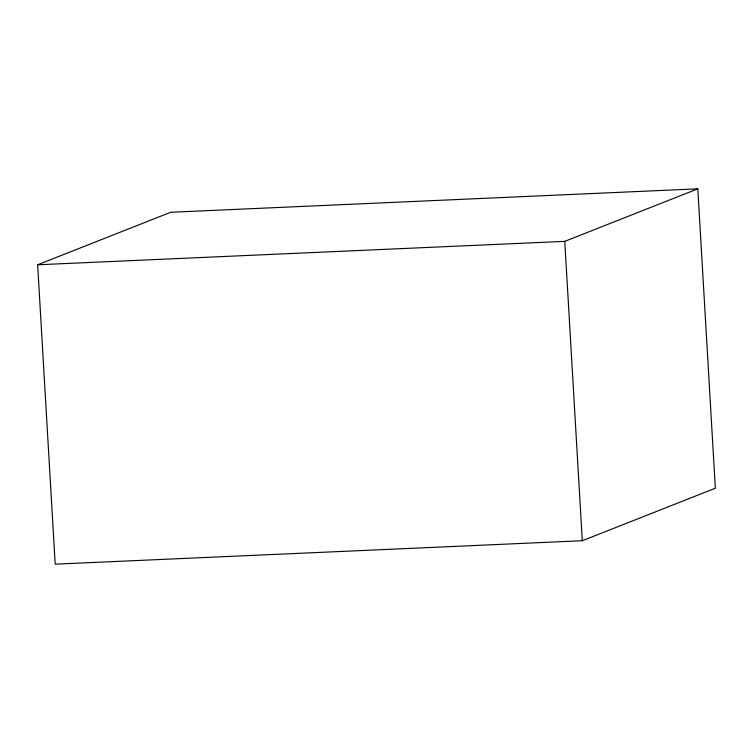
<?xml version="1.0" encoding="UTF-8"?>
<svg xmlns="http://www.w3.org/2000/svg" width="753" height="753" viewBox="0 0 753 753"><rect width="100%" height="100%" fill="white"/><g stroke="black" fill="none" stroke-linecap="round" stroke-linejoin="round"><path stroke-width="1.13" d="M37.65 264.783L170.696 212.271L697.805 188.834L715.35 488.217L582.304 540.729L55.195 564.166L37.65 264.783L564.759 241.355L697.805 188.834M564.759 241.355L582.304 540.729"/></g></svg>
